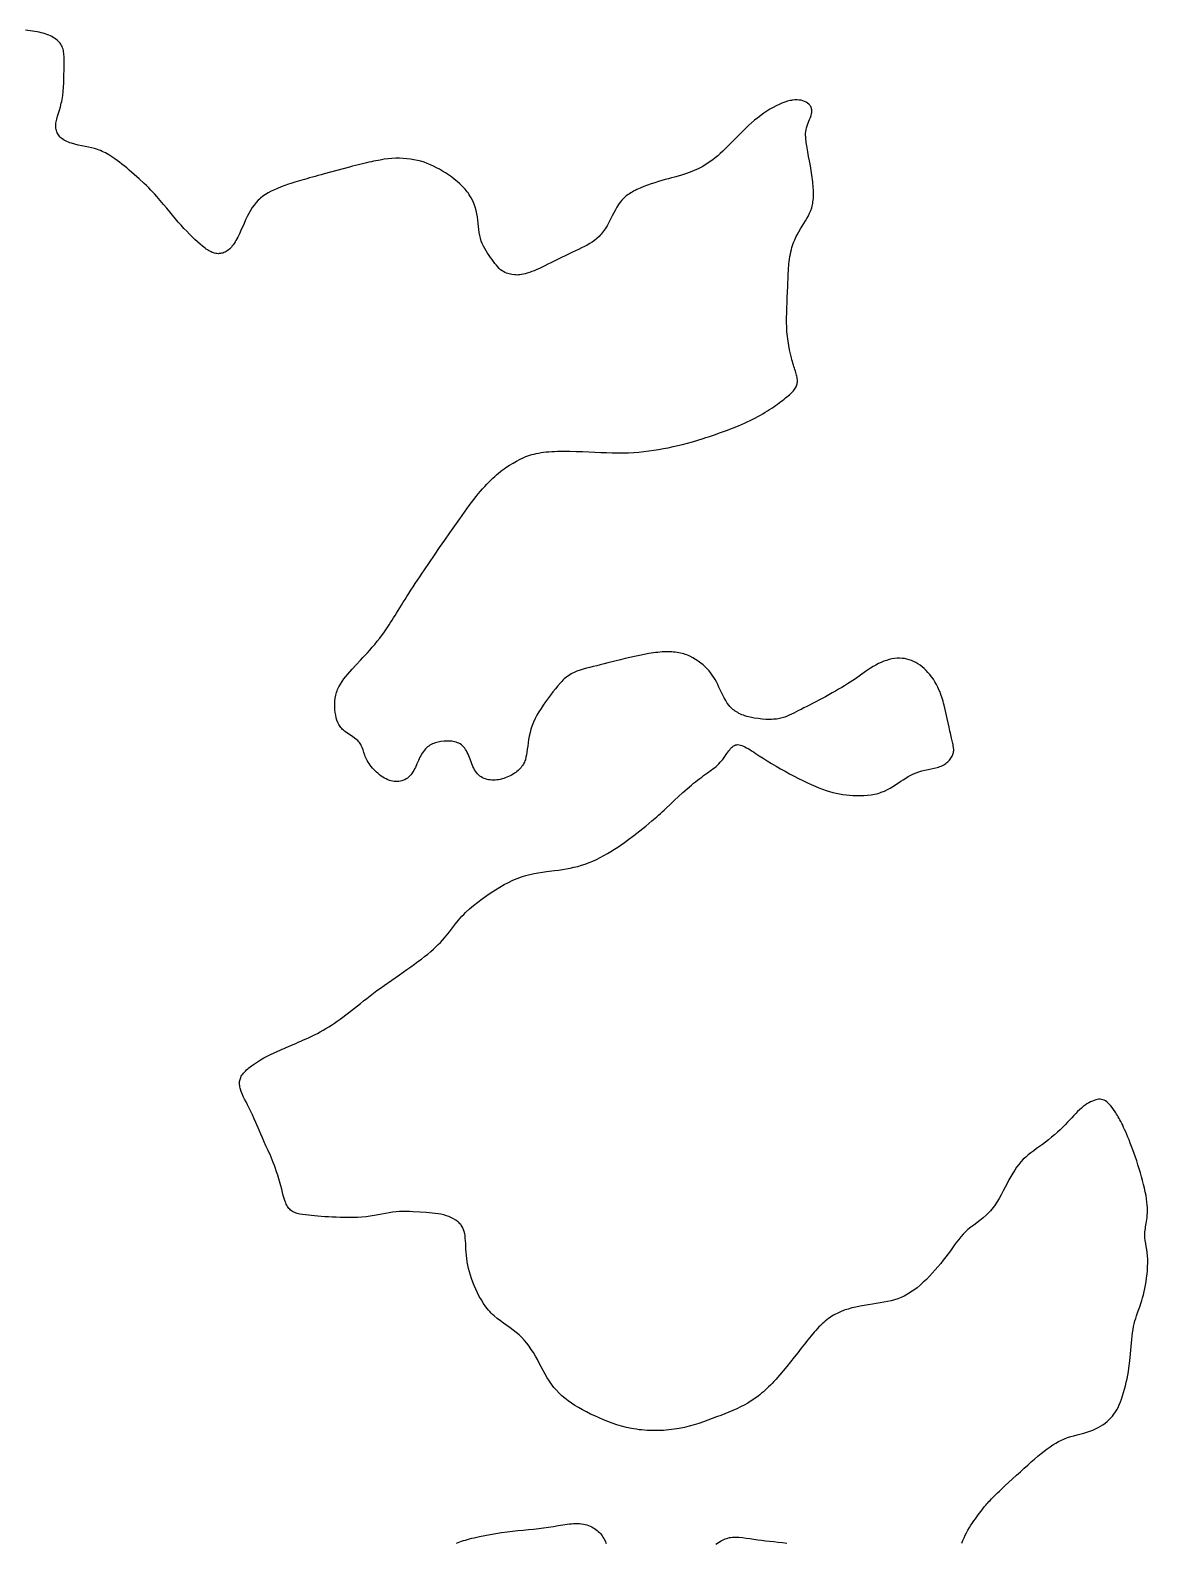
# Model space of a CAD drawing. Header units: millimetres. Extents: x -4884 to 7862, y -955 to 9716.
# Drawn here: x 1489 to 5158, y 4260 to 9224 of the extents above; entities that cross this region are included whole.
import ezdxf

# ---------------------------------------------------------------- set-up
doc = ezdxf.new("R2010")
doc.units = ezdxf.units.MM
doc.layers.add('164', color=7, linetype='Continuous')

msp = doc.modelspace()

# ---------------------------------------------------------------- linework, layer by layer
at = {"layer": '164', "elevation": 164}
for points in [[(4547.7, 4258), (4551.1, 4266.7), (4554.8, 4275.5), (4558.7, 4284.3), (4562.8, 4292.9), (4567.4, 4301.3), (4572.2, 4309.4), (4577.2, 4317.2), (4582.3, 4324.7), (4587.3, 4331.9), (4592.3, 4338.8), (4597, 4345.3), (4601.5, 4351.4), (4605.6, 4357.2), (4609.6, 4362.7), (4613.7, 4368.3), (4618.1, 4374.1), (4620.6, 4377.2), (4623.2, 4380.4), (4626, 4383.7), (4629.1, 4387.2), (4632.4, 4390.9), (4636.1, 4394.8), (4640, 4399), (4644.4, 4403.5), (4649, 4408.2), (4654, 4413.1), (4659.3, 4418.3), (4664.8, 4423.6), (4670.5, 4429.1), (4676.4, 4434.7), (4688.7, 4446.2), (4714.2, 4469.9), (4727, 4481.6), (4739.5, 4493), (4751.7, 4504.1), (4763.5, 4514.8), (4775, 4525), (4786.2, 4534.7), (4797, 4543.9), (4807.4, 4552.6), (4817.5, 4560.6), (4827.3, 4568.1), (4836.8, 4575), (4846.1, 4581.3), (4855.5, 4587), (4864.9, 4592.2), (4874.4, 4596.9), (4884.2, 4601.1), (4894.4, 4604.8), (4904.8, 4608.1), (4915.5, 4611.1), (4926.3, 4613.9), (4947.7, 4619.5), (4958, 4622.5), (4968, 4625.8), (4977.5, 4629.4), (4986.5, 4633.4), (4995, 4637.8), (5003, 4642.5), (5010.5, 4647.4), (5017.6, 4652.6), (5024.2, 4658.1), (5030.4, 4663.7), (5036.2, 4669.6), (5041.6, 4675.7), (5046.6, 4682.2), (5051.3, 4689), (5055.7, 4696.3), (5060, 4704.2), (5064, 4712.7), (5067.8, 4721.8), (5071.5, 4731.6), (5075.1, 4741.8), (5078.4, 4752.6), (5081.6, 4763.7), (5084.5, 4775), (5087.2, 4786.6), (5089.7, 4798.2), (5091.9, 4809.9), (5093.9, 4821.5), (5095.7, 4833.2), (5098.8, 4856.5), (5101.3, 4880), (5103.5, 4903.5), (5105.6, 4926.7), (5106.8, 4938), (5108.1, 4948.9), (5109.6, 4959.4), (5111.4, 4969.4), (5113.4, 4978.8), (5115.7, 4987.7), (5118.2, 4996.2), (5120.8, 5004.4), (5126.5, 5020.5), (5129.4, 5028.6), (5132.3, 5037), (5135.2, 5045.6), (5138, 5054.7), (5140.8, 5064), (5143.4, 5073.8), (5145.9, 5084), (5148.2, 5094.7), (5150.4, 5105.7), (5152.3, 5117.3), (5154, 5129.3), (5155.5, 5141.5), (5156.6, 5153.8), (5157.3, 5166.2), (5157.6, 5178.3), (5157.5, 5190.1), (5156.9, 5201.5), (5155.7, 5212.3), (5154.2, 5222.6), (5152.5, 5232.4), (5150.9, 5242.1), (5149.4, 5251.6), (5148.4, 5261.1), (5148.1, 5270.7), (5148.2, 5275.6), (5148.5, 5280.6), (5149.1, 5285.7), (5149.8, 5290.9), (5150.7, 5296.3), (5151.6, 5302), (5152.6, 5307.9), (5153.5, 5314), (5154.4, 5320.5), (5155.2, 5327.4), (5155.9, 5334.7), (5156.3, 5342.4), (5156.5, 5350.5), (5156.3, 5359.2), (5155.9, 5368.4), (5155, 5378.2), (5153.7, 5388.6), (5151.9, 5399.7), (5149.7, 5411.2), (5147.1, 5423.2), (5144.1, 5435.6), (5140.9, 5448.3), (5137.3, 5461.2), (5133.6, 5474.2), (5125.5, 5500.1), (5121.3, 5512.9), (5117.1, 5525.5), (5112.8, 5537.7), (5108.5, 5549.5), (5104.3, 5560.9), (5100.3, 5571.6), (5096.3, 5581.8), (5092.5, 5591.2), (5088.8, 5600.1), (5085.2, 5608.4), (5081.8, 5616.1), (5078.5, 5623.3), (5075.3, 5630.1), (5072.1, 5636.3), (5069.1, 5642.2), (5066.2, 5647.7), (5063.4, 5652.8), (5060.6, 5657.7), (5058, 5662.2), (5055.4, 5666.5), (5052.8, 5670.5), (5050.3, 5674.4), (5045.5, 5681.5), (5040.9, 5688), (5036.3, 5693.7), (5031.9, 5698.8), (5027.6, 5703.1), (5023.3, 5706.8), (5019, 5709.8), (5014.7, 5712.2), (5010.4, 5713.9), (5005.9, 5715), (5001.4, 5715.6), (4996.7, 5715.5), (4991.8, 5714.8), (4986.7, 5713.6), (4981.4, 5711.9), (4975.9, 5709.7), (4970.1, 5707), (4964.2, 5703.8), (4958.2, 5700.1), (4952, 5695.9), (4945.9, 5691.3), (4939.7, 5686.2), (4933.6, 5680.7), (4927.5, 5674.8), (4921.4, 5668.5), (4915.2, 5661.8), (4908.7, 5654.7), (4901.9, 5647.4), (4894.7, 5639.8), (4887, 5631.9), (4878.8, 5623.8), (4870.1, 5615.6), (4861, 5607.2), (4851.5, 5598.9), (4841.8, 5590.7), (4832, 5582.6), (4822.1, 5574.8), (4812.2, 5567.4), (4802.4, 5560.2), (4792.8, 5553.4), (4783.4, 5546.6), (4774.3, 5539.9), (4765.5, 5533), (4757, 5525.9), (4749, 5518.3), (4741.4, 5510.3), (4734.2, 5501.6), (4727.3, 5492.5), (4720.8, 5482.8), (4714.4, 5472.5), (4708.2, 5461.8), (4702, 5450.6), (4695.9, 5439), (4689.6, 5426.9), (4683.1, 5414.6), (4676.4, 5402.1), (4669.4, 5389.7), (4662, 5377.6), (4654.1, 5365.9), (4650, 5360.3), (4645.7, 5354.8), (4641.3, 5349.5), (4636.7, 5344.5), (4632, 5339.6), (4627.1, 5335), (4617.1, 5326.2), (4606.9, 5318), (4596.6, 5310.2), (4586.5, 5302.7), (4576.8, 5295.3), (4567.6, 5287.8), (4563.2, 5284), (4559, 5280.2), (4551.2, 5272.3), (4544, 5264.1), (4537.1, 5255.6), (4530.4, 5246.8), (4523.7, 5237.7), (4517, 5228.2), (4510, 5218.4), (4502.6, 5208.3), (4494.7, 5197.9), (4486.5, 5187.3), (4478, 5176.5), (4469.1, 5165.8), (4459.9, 5155.1), (4450.5, 5144.6), (4440.8, 5134.3), (4430.9, 5124.3), (4420.9, 5114.7), (4410.7, 5105.6), (4400.3, 5097), (4389.9, 5089.1), (4379.4, 5081.8), (4374.2, 5078.5), (4368.9, 5075.4), (4363.6, 5072.4), (4358.3, 5069.7), (4347.7, 5064.9), (4337, 5060.7), (4326.2, 5057.2), (4315, 5054.2), (4303.6, 5051.5), (4291.7, 5049.2), (4279.5, 5047.1), (4266.7, 5045), (4253.6, 5043), (4240.2, 5040.9), (4226.7, 5038.7), (4213.2, 5036.3), (4199.8, 5033.6), (4186.7, 5030.4), (4173.9, 5026.9), (4161.5, 5022.8), (4149.5, 5018), (4137.9, 5012.6), (4132.2, 5009.7), (4126.6, 5006.5), (4121, 5003.2), (4115.5, 4999.6), (4110, 4995.8), (4104.7, 4991.8), (4099.3, 4987.5), (4094, 4983), (4088.7, 4978.3), (4083.5, 4973.3), (4078.3, 4968.1), (4073.1, 4962.6), (4067.9, 4957), (4062.7, 4951.1), (4052.3, 4938.8), (4041.7, 4925.8), (4031, 4912.1), (4020.1, 4898), (4008.8, 4883.5), (3997.2, 4868.6), (3985.4, 4853.5), (3973.3, 4838.6), (3961.2, 4823.8), (3949, 4809.5), (3936.8, 4795.9), (3930.8, 4789.3), (3924.9, 4783), (3918.9, 4776.9), (3913.1, 4771.1), (3907.3, 4765.6), (3901.5, 4760.3), (3895.8, 4755.2), (3890.1, 4750.4), (3884.4, 4745.8), (3878.7, 4741.3), (3867.4, 4733), (3856, 4725.4), (3844.4, 4718.3), (3832.7, 4711.7), (3820.6, 4705.5), (3808.3, 4699.5), (3795.6, 4693.9), (3782.7, 4688.4), (3769.5, 4683.1), (3756, 4677.8), (3742.2, 4672.6), (3728.2, 4667.3), (3713.8, 4662.1), (3699.1, 4656.8), (3684, 4651.7), (3668.6, 4646.9), (3652.8, 4642.4), (3636.6, 4638.4), (3619.9, 4635), (3611.4, 4633.5), (3602.8, 4632.1), (3585.3, 4630), (3567.6, 4628.6), (3549.6, 4627.9), (3531.7, 4627.9), (3514, 4628.6), (3496.4, 4630), (3487.8, 4630.9), (3479.3, 4632.1), (3470.9, 4633.4), (3462.6, 4634.9), (3446.4, 4638.5), (3430.6, 4642.6), (3415.2, 4647.2), (3400.1, 4652.3), (3385.4, 4657.7), (3370.9, 4663.5), (3356.5, 4669.6), (3342.4, 4675.9), (3328.6, 4682.4), (3315.1, 4689.1), (3302, 4696.1), (3289.3, 4703.2), (3277.2, 4710.6), (3265.6, 4718.2), (3254.7, 4726), (3244.3, 4734.1), (3234.6, 4742.4), (3225.4, 4751.2), (3216.8, 4760.3), (3208.6, 4769.8), (3200.8, 4779.9), (3193.4, 4790.5), (3186.4, 4801.6), (3179.7, 4813.1), (3173.2, 4825), (3160.4, 4849), (3154, 4860.9), (3147.6, 4872.5), (3140.9, 4883.8), (3134, 4894.6), (3126.8, 4904.9), (3119.3, 4914.7), (3111.4, 4924.2), (3103.1, 4933.2), (3094.3, 4941.8), (3085, 4949.9), (3075.1, 4957.7), (3064.8, 4965.2), (3043.4, 4980.1), (3032.7, 4987.7), (3022.2, 4995.7), (3012.1, 5004.2), (3007.2, 5008.7), (3002.4, 5013.4), (2997.9, 5018.3), (2993.5, 5023.4), (2989.2, 5028.6), (2985.1, 5034), (2977.4, 5045.1), (2970.2, 5056.6), (2963.5, 5068.3), (2957.5, 5080.2), (2951.9, 5092.1), (2946.8, 5103.9), (2942.1, 5115.5), (2938, 5126.9), (2934.3, 5138.1), (2931, 5149.3), (2928.2, 5160.3), (2925.8, 5171.1), (2923.9, 5181.8), (2922.4, 5192.5), (2921.3, 5202.9), (2920.5, 5213.2), (2919.8, 5223.1), (2919.3, 5232.7), (2918.8, 5242), (2918.2, 5250.8), (2917.6, 5259.1), (2916.7, 5266.8), (2915.6, 5274.1), (2914, 5280.9), (2912, 5287.3), (2909.5, 5293.3), (2906.3, 5299), (2904.4, 5301.7), (2902.4, 5304.3), (2900.1, 5306.9), (2897.7, 5309.4), (2895, 5311.8), (2892.2, 5314.2), (2886, 5318.7), (2879.1, 5322.9), (2871.7, 5326.7), (2863.8, 5330.2), (2855.4, 5333.2), (2846.7, 5335.8), (2837.7, 5337.9), (2828.4, 5339.6), (2818.8, 5341), (2809, 5342.1), (2799, 5343), (2788.8, 5343.8), (2768, 5345.2), (2746.5, 5346.5), (2735.5, 5347), (2724.5, 5347.2), (2713.3, 5347.2), (2702, 5346.8), (2690.5, 5345.9), (2679, 5344.5), (2667.3, 5342.7), (2655.5, 5340.6), (2643.4, 5338.3), (2631, 5335.9), (2618.3, 5333.6), (2605.3, 5331.6), (2591.9, 5329.9), (2578, 5328.7), (2563.9, 5327.8), (2549.7, 5327.4), (2535.4, 5327.2), (2521.2, 5327.3), (2507.3, 5327.6), (2493.7, 5328), (2480.7, 5328.6), (2468.2, 5329.2), (2456.2, 5329.9), (2444.7, 5330.7), (2433.6, 5331.5), (2423, 5332.4), (2412.6, 5333.4), (2402.6, 5334.5), (2392.9, 5335.6), (2383.4, 5337), (2374.4, 5338.7), (2365.9, 5340.8), (2361.9, 5342.1), (2358, 5343.6), (2354.3, 5345.3), (2350.7, 5347.1), (2347.4, 5349.2), (2344.2, 5351.6), (2341.3, 5354.2), (2338.6, 5357.1), (2336.1, 5360.3), (2333.8, 5363.7), (2331.6, 5367.4), (2329.7, 5371.3), (2327.9, 5375.5), (2326.2, 5379.9), (2323.1, 5389.2), (2320.2, 5399.1), (2317.5, 5409.7), (2314.8, 5420.6), (2311.9, 5431.8), (2305.3, 5454.7), (2301.9, 5466.1), (2298.3, 5477.2), (2294.6, 5488), (2291, 5498.3), (2287.3, 5508), (2283.7, 5517), (2280.2, 5525.4), (2276.6, 5533.6), (2272.9, 5541.7), (2269.1, 5549.9), (2265.1, 5558.6), (2263.1, 5563.1), (2260.9, 5567.9), (2258.7, 5572.9), (2256.4, 5578.1), (2254, 5583.6), (2251.6, 5589.3), (2246.5, 5601.2), (2241.2, 5613.6), (2230.2, 5639.1), (2224.6, 5651.7), (2219, 5663.9), (2213.5, 5675.5), (2208, 5686.4), (2202.8, 5696.7), (2197.8, 5706.5), (2193.2, 5715.7), (2188.9, 5724.4), (2185.2, 5732.8), (2181.9, 5740.7), (2179.4, 5748.4), (2178.3, 5752.1), (2177.5, 5755.8), (2176.9, 5759.4), (2176.5, 5763), (2176.3, 5766.6), (2176.3, 5770.1), (2176.6, 5773.6), (2177.2, 5777), (2178.1, 5780.5), (2179.2, 5783.9), (2180.6, 5787.4), (2182.3, 5790.8), (2184.4, 5794.3), (2186.8, 5797.7), (2189.5, 5801.2), (2192.5, 5804.7), (2195.8, 5808.2), (2199.4, 5811.7), (2203.2, 5815.2), (2207.2, 5818.6), (2215.9, 5825.5), (2225.3, 5832.2), (2235.3, 5838.7), (2245.6, 5845), (2256.2, 5851), (2267.1, 5856.8), (2278.4, 5862.5), (2290.3, 5868.1), (2302.7, 5873.8), (2309.3, 5876.7), (2316, 5879.7), (2322.9, 5882.6), (2330, 5885.7), (2337.4, 5888.9), (2345, 5892.1), (2352.9, 5895.4), (2361.1, 5898.9), (2369.4, 5902.4), (2378, 5906.2), (2386.7, 5910), (2395.5, 5914), (2404.5, 5918.2), (2413.7, 5922.6), (2422.9, 5927.1), (2432.1, 5931.8), (2441.5, 5936.8), (2450.8, 5942), (2460.2, 5947.4), (2469.5, 5953), (2478.8, 5958.9), (2488.1, 5965.1), (2497.4, 5971.5), (2506.6, 5978.1), (2515.9, 5985), (2525.2, 5992.1), (2534.6, 5999.4), (2544.1, 6006.9), (2553.8, 6014.5), (2563.6, 6022.3), (2573.6, 6030.3), (2583.8, 6038.4), (2594.3, 6046.6), (2605, 6055), (2616.1, 6063.4), (2627.5, 6071.9), (2639.2, 6080.6), (2651.2, 6089.2), (2676, 6106.7), (2701.1, 6124.2), (2726.1, 6141.6), (2738.3, 6150.3), (2750.3, 6158.8), (2761.9, 6167.3), (2773.2, 6175.7), (2784, 6184), (2794.3, 6192.2), (2803.9, 6200.2), (2812.9, 6208), (2821.2, 6215.7), (2828.8, 6223.2), (2835.9, 6230.5), (2842.5, 6237.7), (2848.7, 6244.8), (2854.5, 6251.8), (2860, 6258.6), (2865.3, 6265.3), (2875.4, 6278.5), (2885.3, 6291.3), (2895.5, 6303.8), (2900.9, 6310), (2906.6, 6316.1), (2912.5, 6322.2), (2918.6, 6328.2), (2931.4, 6340.1), (2944.9, 6351.6), (2958.9, 6362.8), (2973.2, 6373.6), (2987.8, 6383.9), (3002.4, 6393.8), (3016.9, 6403.1), (3031.3, 6411.8), (3045.6, 6419.9), (3059.8, 6427.4), (3073.9, 6434.1), (3088, 6440.1), (3101.9, 6445.4), (3108.9, 6447.7), (3115.8, 6449.8), (3129.6, 6453.5), (3143.3, 6456.5), (3157, 6458.9), (3170.5, 6461), (3183.9, 6462.7), (3210.3, 6465.9), (3223.3, 6467.6), (3236.2, 6469.5), (3249, 6471.6), (3261.6, 6474), (3274.2, 6476.8), (3286.6, 6479.9), (3299, 6483.4), (3311.4, 6487.5), (3323.7, 6492.1), (3336, 6497.2), (3348.1, 6502.7), (3360.2, 6508.7), (3372.1, 6515), (3383.9, 6521.7), (3395.5, 6528.6), (3406.9, 6535.8), (3418.1, 6543.2), (3429, 6550.8), (3439.8, 6558.4), (3450.3, 6566.1), (3470.9, 6581.6), (3490.6, 6596.9), (3510.1, 6612.3), (3520, 6620.4), (3530.3, 6628.9), (3535.5, 6633.4), (3540.9, 6638.1), (3546.4, 6642.9), (3552, 6648), (3557.9, 6653.3), (3563.9, 6658.8), (3570.1, 6664.6), (3576.4, 6670.5), (3589.5, 6683), (3603.2, 6695.9), (3617.1, 6709), (3631.2, 6722), (3645.4, 6734.7), (3659.5, 6746.7), (3666.5, 6752.4), (3673.4, 6757.8), (3680.2, 6763.1), (3686.9, 6768.1), (3693.5, 6772.9), (3699.9, 6777.6), (3712.4, 6786.5), (3724.3, 6795.2), (3729.9, 6799.5), (3735.3, 6803.8), (3740.5, 6808.1), (3745.4, 6812.5), (3750.1, 6816.9), (3754.5, 6821.5), (3758.7, 6826.1), (3762.6, 6830.9), (3769.8, 6840.5), (3776.3, 6849.9), (3779.4, 6854.4), (3782.4, 6858.7), (3785.5, 6862.7), (3788.5, 6866.4), (3791.6, 6869.8), (3794.7, 6872.7), (3797.9, 6875.2), (3801.3, 6877.1), (3804.9, 6878.5), (3808.6, 6879.3), (3812.6, 6879.4), (3816.7, 6879), (3821.1, 6878), (3825.7, 6876.5), (3830.5, 6874.6), (3835.5, 6872.2), (3840.6, 6869.4), (3846, 6866.4), (3851.5, 6863), (3857.2, 6859.4), (3863.1, 6855.5), (3869.2, 6851.5), (3881.8, 6843.1), (3895, 6834.5), (3908.8, 6825.9), (3923, 6817.3), (3937.6, 6808.7), (3952.3, 6800.2), (3967.2, 6792), (3982, 6783.9), (3996.6, 6776.1), (4011.1, 6768.7), (4025.2, 6761.6), (4039.1, 6754.9), (4052.5, 6748.6), (4065.6, 6742.9), (4078.3, 6737.6), (4090.5, 6732.9), (4102.2, 6728.8), (4113.5, 6725.3), (4124.4, 6722.3), (4135.1, 6719.8), (4145.7, 6717.8), (4156.4, 6716.1), (4167.2, 6714.8), (4178.2, 6713.8), (4189.7, 6713), (4201.5, 6712.5), (4213.5, 6712.4), (4225.6, 6712.6), (4237.7, 6713.4), (4249.6, 6714.7), (4261.2, 6716.7), (4266.8, 6718), (4272.3, 6719.4), (4277.7, 6721.1), (4283, 6722.9), (4293.2, 6727.1), (4302.9, 6731.8), (4312.2, 6736.9), (4321.2, 6742.3), (4330, 6747.8), (4346.8, 6759), (4355, 6764.4), (4363.2, 6769.6), (4371.5, 6774.4), (4379.9, 6779), (4388.5, 6783.2), (4397.3, 6786.9), (4406.6, 6790.2), (4416.3, 6793), (4426.3, 6795.3), (4436.5, 6797.5), (4446.7, 6799.5), (4456.7, 6801.7), (4466.4, 6804.3), (4471, 6805.7), (4475.5, 6807.2), (4479.8, 6809), (4484, 6810.9), (4487.9, 6813), (4491.6, 6815.3), (4495.1, 6817.7), (4498.3, 6820.3), (4501.4, 6823), (4504.2, 6825.8), (4506.9, 6828.8), (4509.3, 6831.8), (4511.4, 6834.9), (4513.4, 6838), (4515.1, 6841.1), (4516.6, 6844.3), (4517.8, 6847.5), (4518.9, 6850.7), (4519.7, 6853.8), (4520.2, 6856.9), (4520.6, 6860), (4520.7, 6863.1), (4520.4, 6869.4), (4519.4, 6876.1), (4518.7, 6879.7), (4517.9, 6883.5), (4517, 6887.4), (4515.9, 6891.7), (4514.8, 6896.1), (4513.6, 6900.9), (4512.3, 6906), (4511.1, 6911.4), (4509.7, 6917.2), (4508.4, 6923.3), (4507, 6929.8), (4505.6, 6936.5), (4502.6, 6950.5), (4499.6, 6965.1), (4493, 6994.7), (4489.5, 7009), (4487.7, 7015.9), (4485.8, 7022.5), (4483.9, 7028.9), (4481.9, 7035.1), (4479.9, 7041), (4477.8, 7046.7), (4475.7, 7052.2), (4473.5, 7057.5), (4469, 7067.6), (4464.2, 7076.9), (4459.2, 7085.7), (4453.9, 7094), (4448.3, 7101.9), (4442.4, 7109.3), (4436.3, 7116.3), (4430, 7122.9), (4423.5, 7129), (4416.8, 7134.7), (4410.1, 7139.9), (4403.2, 7144.5), (4396.2, 7148.7), (4389.1, 7152.4), (4381.9, 7155.5), (4374.6, 7158.1), (4367.1, 7160.2), (4359.4, 7161.7), (4351.5, 7162.6), (4343.3, 7162.9), (4335, 7162.7), (4326.4, 7161.9), (4317.7, 7160.6), (4308.9, 7158.6), (4300, 7156.1), (4291.1, 7153.1), (4282.3, 7149.5), (4273.6, 7145.4), (4265, 7140.7), (4256.5, 7135.7), (4248, 7130.3), (4231.3, 7119), (4197.9, 7095.8), (4180.7, 7084.4), (4171.7, 7078.6), (4162.5, 7072.8), (4153, 7067), (4143, 7061), (4132.6, 7055), (4122, 7048.9), (4100.2, 7036.8), (4078.5, 7025.1), (4067.9, 7019.6), (4057.6, 7014.3), (4047.7, 7009.2), (4038.1, 7004.3), (4028.8, 6999.7), (4019.9, 6995.2), (4011.4, 6991), (4003.2, 6986.9), (3995.5, 6983), (3988.1, 6979.2), (3980.8, 6975.7), (3973.5, 6972.4), (3965.9, 6969.5), (3957.8, 6967), (3953.6, 6965.9), (3949.1, 6964.9), (3944.4, 6964.1), (3939.4, 6963.4), (3934.2, 6962.9), (3928.7, 6962.5), (3922.9, 6962.2), (3916.9, 6962.1), (3910.7, 6962.2), (3904.4, 6962.4), (3891.5, 6963.3), (3878.4, 6964.7), (3865.4, 6966.6), (3852.9, 6969.1), (3846.9, 6970.6), (3841.1, 6972.2), (3835.6, 6973.9), (3830.3, 6975.7), (3825.3, 6977.7), (3820.5, 6979.8), (3815.9, 6982), (3811.6, 6984.4), (3807.4, 6986.9), (3803.5, 6989.5), (3799.7, 6992.3), (3796.1, 6995.2), (3792.7, 6998.3), (3789.4, 7001.5), (3786.2, 7004.9), (3783.2, 7008.4), (3777.6, 7015.9), (3772.4, 7024), (3767.5, 7032.5), (3762.9, 7041.3), (3758.5, 7050.2), (3750.2, 7068.1), (3746, 7076.7), (3741.9, 7085), (3737.6, 7092.8), (3733.1, 7100.3), (3728.3, 7107.5), (3723.2, 7114.5), (3717.8, 7121.3), (3711.8, 7127.9), (3705.3, 7134.4), (3698.2, 7140.9), (3690.5, 7147.3), (3682.3, 7153.4), (3673.5, 7159.2), (3664.3, 7164.5), (3654.7, 7169.4), (3644.7, 7173.7), (3639.6, 7175.5), (3634.3, 7177.2), (3629, 7178.7), (3623.6, 7180), (3618.1, 7181.1), (3612.5, 7182.1), (3606.8, 7182.9), (3601, 7183.4), (3595, 7183.9), (3589, 7184.1), (3582.7, 7184.2), (3576.4, 7184.2), (3569.9, 7183.9), (3563.2, 7183.6), (3556.4, 7183), (3549.5, 7182.3), (3542.3, 7181.5), (3535, 7180.5), (3520, 7178.2), (3504.6, 7175.5), (3489, 7172.4), (3473.2, 7169), (3457.6, 7165.5), (3442.3, 7161.9), (3427.4, 7158.2), (3413, 7154.7), (3399.2, 7151.2), (3385.9, 7147.8), (3373.1, 7144.6), (3360.7, 7141.4), (3348.8, 7138.3), (3337.2, 7135.4), (3326, 7132.7), (3315, 7129.9), (3304.4, 7127.1), (3294.1, 7124), (3284.1, 7120.5), (3274.4, 7116.4), (3269.6, 7114.1), (3265, 7111.5), (3260.3, 7108.7), (3255.8, 7105.7), (3251.3, 7102.4), (3246.8, 7098.8), (3242.5, 7095), (3238.1, 7090.9), (3233.9, 7086.6), (3229.6, 7082.2), (3221.3, 7072.7), (3213.1, 7062.7), (3205.1, 7052.3), (3197.1, 7041.6), (3181.3, 7020), (3173.6, 7009.2), (3166.2, 6998.3), (3159.2, 6987.3), (3152.6, 6976.2), (3146.6, 6965), (3141.3, 6953.7), (3139, 6947.9), (3136.8, 6942.2), (3133.1, 6930.5), (3130, 6918.9), (3127.5, 6907.3), (3125.4, 6896), (3123.8, 6885), (3122.3, 6874.4), (3121, 6864.4), (3119.8, 6855), (3118.4, 6846.1), (3116.7, 6837.8), (3114.6, 6829.9), (3113.3, 6826.1), (3111.8, 6822.4), (3110.1, 6818.8), (3108.2, 6815.2), (3106, 6811.7), (3103.6, 6808.2), (3100.9, 6804.8), (3097.9, 6801.4), (3094.6, 6798.1), (3091, 6794.8), (3087.1, 6791.5), (3083, 6788.4), (3078.6, 6785.4), (3074.1, 6782.4), (3069.3, 6779.7), (3064.4, 6777), (3059.3, 6774.6), (3054.2, 6772.3), (3048.9, 6770.2), (3043.5, 6768.4), (3038, 6766.8), (3032.5, 6765.4), (3026.9, 6764.4), (3021.4, 6763.6), (3015.8, 6763.1), (3010.3, 6762.8), (3004.9, 6763), (2999.5, 6763.4), (2994.2, 6764.2), (2989, 6765.3), (2983.9, 6766.7), (2979.1, 6768.6), (2974.3, 6770.7), (2969.8, 6773.3), (2965.5, 6776.3), (2961.5, 6779.6), (2957.6, 6783.4), (2954.1, 6787.6), (2950.9, 6792.2), (2947.9, 6797.1), (2945.2, 6802.4), (2942.6, 6807.9), (2937.8, 6819.5), (2933.4, 6831.3), (2928.9, 6843), (2926.5, 6848.6), (2924, 6854), (2921.4, 6859.1), (2918.6, 6863.9), (2915.5, 6868.3), (2912.1, 6872.2), (2908.5, 6875.7), (2904.7, 6878.8), (2900.6, 6881.5), (2896.3, 6883.8), (2891.9, 6885.7), (2887.3, 6887.3), (2882.6, 6888.6), (2877.7, 6889.6), (2872.8, 6890.3), (2867.8, 6890.7), (2862.8, 6891), (2857.7, 6891), (2847.6, 6890.5), (2837.7, 6889.3), (2828.1, 6887.6), (2823.4, 6886.4), (2818.8, 6885.1), (2814.3, 6883.5), (2809.9, 6881.7), (2805.6, 6879.7), (2801.5, 6877.4), (2797.5, 6874.8), (2793.6, 6872), (2789.9, 6868.8), (2786.4, 6865.3), (2783.1, 6861.5), (2779.9, 6857.4), (2776.9, 6852.9), (2774.1, 6848.1), (2771.4, 6843.1), (2768.8, 6837.9), (2763.8, 6827), (2758.8, 6815.9), (2753.7, 6804.9), (2751, 6799.6), (2748.2, 6794.5), (2745.2, 6789.6), (2742.1, 6784.9), (2738.7, 6780.6), (2735.2, 6776.6), (2731.4, 6773), (2727.4, 6769.8), (2723.1, 6766.9), (2718.8, 6764.4), (2714.2, 6762.4), (2709.5, 6760.7), (2704.7, 6759.4), (2699.7, 6758.5), (2694.7, 6758), (2689.5, 6758), (2684.3, 6758.3), (2679, 6759.1), (2673.6, 6760.4), (2668.2, 6762), (2662.8, 6764.2), (2657.4, 6766.7), (2652, 6769.6), (2646.7, 6772.9), (2641.4, 6776.4), (2636.2, 6780.3), (2631.2, 6784.4), (2626.3, 6788.7), (2621.6, 6793.2), (2617.1, 6797.9), (2612.8, 6802.6), (2608.8, 6807.5), (2605, 6812.3), (2601.6, 6817.2), (2598.4, 6822), (2595.6, 6826.8), (2593.2, 6831.5), (2591, 6836.1), (2589.1, 6840.7), (2587.4, 6845.1), (2584.5, 6853.7), (2581.9, 6861.8), (2579.2, 6869.5), (2576.1, 6876.7), (2574.3, 6880.1), (2572.3, 6883.4), (2569.9, 6886.6), (2567.3, 6889.6), (2564.4, 6892.5), (2561.2, 6895.4), (2554.3, 6900.7), (2546.9, 6905.9), (2531.7, 6916), (2524.4, 6921.2), (2520.9, 6923.9), (2517.7, 6926.7), (2514.7, 6929.6), (2511.9, 6932.6), (2509.3, 6935.6), (2506.9, 6938.8), (2504.7, 6942.1), (2502.6, 6945.5), (2499.1, 6952.6), (2496.2, 6960), (2493.9, 6967.9), (2492, 6976.1), (2490.5, 6984.8), (2489.5, 6993.8), (2488.9, 7003.1), (2488.8, 7012.7), (2489.3, 7022.3), (2490.4, 7031.9), (2492.3, 7041.6), (2493.5, 7046.3), (2494.9, 7051), (2496.6, 7055.7), (2498.4, 7060.2), (2502.7, 7069.2), (2507.7, 7078), (2513.2, 7086.6), (2519.2, 7094.9), (2525.6, 7103.1), (2532.2, 7111), (2545.8, 7126.6), (2559.6, 7141.7), (2573.8, 7157.1), (2581.1, 7164.9), (2588.6, 7172.9), (2596.2, 7181.2), (2604, 7189.8), (2612, 7198.9), (2620.1, 7208.4), (2628.4, 7218.5), (2636.9, 7229.2), (2645.5, 7240.6), (2649.8, 7246.7), (2654.2, 7252.9), (2658.7, 7259.4), (2663.2, 7266.1), (2667.7, 7273), (2672.3, 7280.1), (2677, 7287.5), (2681.9, 7295.2), (2686.8, 7303.1), (2691.9, 7311.3), (2697.1, 7319.7), (2702.5, 7328.4), (2708, 7337.3), (2713.8, 7346.5), (2719.7, 7356.1), (2725.9, 7365.8), (2732.3, 7375.9), (2739, 7386.3), (2745.9, 7396.9), (2753.1, 7407.9), (2760.5, 7419), (2768.1, 7430.4), (2775.8, 7441.9), (2783.7, 7453.6), (2799.9, 7477.4), (2816.4, 7501.6), (2833.2, 7525.9), (2849.9, 7550.2), (2866.6, 7574.2), (2883, 7597.8), (2899.1, 7620.7), (2907, 7631.9), (2914.9, 7642.9), (2922.7, 7653.6), (2930.4, 7664), (2937.9, 7674.1), (2945.4, 7683.8), (2952.8, 7693.3), (2960.1, 7702.3), (2967.2, 7711), (2974.2, 7719.2), (2981.1, 7727), (2987.9, 7734.3), (2994.6, 7741.3), (3001.1, 7747.8), (3007.6, 7754), (3014, 7759.8), (3020.2, 7765.3), (3026.4, 7770.4), (3032.6, 7775.4), (3038.6, 7780), (3044.6, 7784.4), (3050.6, 7788.6), (3062.4, 7796.4), (3074.1, 7803.6), (3085.7, 7810.3), (3097.5, 7816.5), (3109.7, 7822.1), (3116, 7824.6), (3122.5, 7827.1), (3129.1, 7829.3), (3136, 7831.4), (3143.1, 7833.3), (3150.5, 7835.1), (3158.1, 7836.6), (3166.1, 7838), (3174.4, 7839.1), (3183, 7840.1), (3192, 7840.9), (3201.2, 7841.5), (3210.7, 7841.9), (3220.4, 7842.3), (3240.4, 7842.5), (3260.8, 7842.3), (3281.5, 7841.8), (3302.3, 7841.1), (3322.7, 7840.3), (3342.7, 7839.5), (3362.3, 7838.7), (3381.3, 7838.1), (3399.9, 7837.6), (3418.1, 7837.3), (3436, 7837.4), (3453.4, 7837.7), (3470.5, 7838.5), (3487.3, 7839.7), (3503.8, 7841.3), (3520.1, 7843.2), (3536.2, 7845.5), (3552.1, 7848.1), (3567.9, 7851), (3583.7, 7854.1), (3599.3, 7857.5), (3615, 7861.1), (3630.9, 7865), (3647, 7869.3), (3663.5, 7873.8), (3680.5, 7878.8), (3698, 7884.2), (3707.1, 7887.1), (3716.3, 7890.1), (3725.7, 7893.3), (3735.3, 7896.5), (3754.8, 7903.4), (3774.6, 7910.6), (3794.5, 7918.3), (3814.2, 7926.3), (3833.5, 7934.7), (3842.9, 7938.9), (3852.1, 7943.3), (3861, 7947.7), (3869.7, 7952.1), (3878.2, 7956.6), (3886.4, 7961.2), (3894.3, 7965.7), (3901.9, 7970.3), (3909.3, 7974.8), (3916.4, 7979.3), (3923.3, 7983.8), (3929.9, 7988.3), (3936.2, 7992.7), (3942.3, 7997), (3948.1, 8001.3), (3953.7, 8005.4), (3958.9, 8009.4), (3964, 8013.4), (3968.7, 8017.2), (3973.2, 8020.8), (3977.4, 8024.4), (3981.4, 8027.9), (3985.1, 8031.2), (3988.5, 8034.5), (3991.6, 8037.7), (3994.5, 8040.9), (3997.1, 8044.1), (3999.4, 8047.2), (4001.4, 8050.4), (4003.2, 8053.5), (4004.7, 8056.7), (4005.8, 8059.9), (4006.7, 8063.1), (4007.3, 8066.4), (4007.6, 8069.8), (4007.7, 8073.3), (4007.5, 8076.9), (4007.1, 8080.6), (4006.5, 8084.4), (4005.6, 8088.3), (4004.7, 8092.3), (4003.5, 8096.6), (4002.2, 8100.9), (4000.9, 8105.4), (3999.4, 8110.2), (3997.8, 8115), (3996.2, 8120.1), (3994.6, 8125.4), (3992.9, 8131), (3991.3, 8136.7), (3989.6, 8142.6), (3988, 8148.8), (3984.8, 8161.7), (3981.8, 8175.2), (3979.1, 8189.3), (3976.8, 8203.8), (3974.8, 8218.7), (3973.4, 8233.9), (3972.5, 8249.3), (3972.1, 8264.8), (3972.1, 8280.7), (3972.5, 8296.8), (3973.1, 8313.2), (3973.8, 8330.1), (3974.5, 8347.4), (3975.2, 8365.2), (3975.9, 8383.5), (3977.4, 8420.4), (3978.5, 8438.6), (3980, 8456.4), (3980.9, 8464.9), (3982, 8473.3), (3983.2, 8481.5), (3984.5, 8489.3), (3986.1, 8496.9), (3987.8, 8504.1), (3989.7, 8511.1), (3991.8, 8517.7), (3994, 8524.1), (3996.3, 8530.2), (3998.8, 8536.1), (4001.3, 8541.7), (4003.9, 8547.2), (4006.6, 8552.4), (4012.2, 8562.5), (4017.8, 8571.9), (4023.4, 8581), (4028.9, 8589.7), (4034.1, 8598.3), (4039.1, 8606.7), (4043.7, 8615.2), (4047.8, 8623.8), (4051.5, 8632.6), (4054.6, 8641.6), (4055.9, 8646.3), (4057, 8651.2), (4058, 8656.1), (4058.8, 8661.1), (4059.5, 8666.3), (4060, 8671.7), (4060.3, 8677.1), (4060.5, 8682.8), (4060.5, 8688.6), (4060.4, 8694.5), (4060.2, 8700.6), (4059.8, 8706.9), (4059.3, 8713.4), (4058.7, 8720.1), (4058, 8726.9), (4057.1, 8734), (4056.1, 8741.3), (4055.1, 8748.7), (4052.7, 8764), (4050.1, 8779.6), (4047.4, 8795.2), (4044.6, 8810.3), (4043.3, 8817.6), (4042, 8824.7), (4040.8, 8831.6), (4039.7, 8838.1), (4038.7, 8844.3), (4037.7, 8850.2), (4036.9, 8855.6), (4036.2, 8860.6), (4035.6, 8865.3), (4035.2, 8869.7), (4034.8, 8873.8), (4034.6, 8877.7), (4034.5, 8881.3), (4034.6, 8884.8), (4035, 8891.4), (4036, 8897.6), (4037.5, 8903.8), (4039.6, 8910.2), (4042.1, 8916.9), (4047.6, 8930.7), (4050.2, 8937.7), (4052.4, 8944.5), (4054, 8951.1), (4054.5, 8954.3), (4054.8, 8957.4), (4054.8, 8960.3), (4054.6, 8963.2), (4054.1, 8965.9), (4053.4, 8968.5), (4052.5, 8971), (4051.4, 8973.4), (4050, 8975.6), (4048.5, 8977.8), (4046.8, 8979.8), (4044.9, 8981.7), (4040.7, 8985.1), (4036, 8988.1), (4030.9, 8990.6), (4025.4, 8992.6), (4019.5, 8994.2), (4013.2, 8995.1), (4006.4, 8995.6), (3999.3, 8995.4), (3991.7, 8994.6), (3987.8, 8994), (3983.7, 8993.2), (3979.5, 8992.2), (3975.2, 8991), (3966.3, 8988.2), (3957, 8984.8), (3947.5, 8980.7), (3937.6, 8976.1), (3927.6, 8970.8), (3917.5, 8965), (3907.4, 8958.6), (3897.3, 8951.8), (3887.2, 8944.4), (3877.2, 8936.7), (3867.2, 8928.5), (3857.3, 8920), (3847.5, 8911.1), (3837.7, 8902), (3828, 8892.6), (3818.3, 8883.1), (3799.3, 8863.8), (3790, 8854.3), (3780.9, 8845), (3771.9, 8836.1), (3763.1, 8827.6), (3754.6, 8819.7), (3746.2, 8812.3), (3737.9, 8805.4), (3729.8, 8799), (3721.6, 8793), (3713.5, 8787.5), (3705.2, 8782.3), (3696.8, 8777.4), (3688.3, 8772.9), (3679.5, 8768.6), (3670.7, 8764.6), (3661.6, 8760.8), (3652.4, 8757.2), (3643.1, 8753.9), (3633.7, 8750.8), (3624.1, 8747.8), (3604.6, 8742.4), (3594.5, 8739.7), (3584.2, 8736.9), (3573.6, 8734.1), (3562.6, 8731), (3551.3, 8727.6), (3539.6, 8723.9), (3527.5, 8719.9), (3515.4, 8715.6), (3503.4, 8711), (3491.7, 8706.1), (3480.6, 8701.1), (3475.2, 8698.5), (3470.1, 8695.9), (3465.2, 8693.2), (3460.5, 8690.5), (3456.1, 8687.8), (3452, 8685), (3448.1, 8682.2), (3444.4, 8679.3), (3437.6, 8673.3), (3431.4, 8666.8), (3425.7, 8659.8), (3420.3, 8652.2), (3415.2, 8643.9), (3412.6, 8639.5), (3410, 8634.8), (3404.9, 8624.9), (3399.6, 8614.5), (3394.2, 8603.9), (3388.6, 8593.2), (3382.8, 8582.7), (3376.8, 8572.7), (3373.7, 8568), (3370.5, 8563.4), (3367.2, 8559.1), (3363.8, 8555), (3360.4, 8551.1), (3356.9, 8547.5), (3349.6, 8540.7), (3342, 8534.6), (3334, 8529), (3325.8, 8523.8), (3317.2, 8518.9), (3308.3, 8514.1), (3299, 8509.5), (3289.5, 8504.8), (3269.9, 8495.6), (3249.6, 8486.1), (3229.1, 8476.2), (3208.7, 8466), (3198.7, 8460.9), (3188.8, 8455.9), (3179.1, 8451.1), (3169.8, 8446.6), (3160.7, 8442.3), (3152, 8438.5), (3143.6, 8435), (3135.7, 8432), (3128.2, 8429.3), (3121, 8427), (3114.3, 8425.1), (3108.1, 8423.6), (3102.3, 8422.4), (3097, 8421.5), (3092, 8421), (3087.4, 8420.8), (3082.9, 8420.9), (3078.6, 8421.2), (3070.2, 8422.4), (3065.8, 8423.3), (3061.4, 8424.3), (3056.9, 8425.6), (3052.3, 8427.3), (3047.7, 8429.3), (3043, 8431.8), (3038.3, 8434.8), (3033.6, 8438.3), (3028.9, 8442.6), (3024.2, 8447.4), (3019.5, 8452.7), (3014.7, 8458.5), (3010, 8464.7), (3005.2, 8471.3), (3000.4, 8478.1), (2995.5, 8485.1), (2990.7, 8492.4), (2985.9, 8499.8), (2981.4, 8507.5), (2977.1, 8515.5), (2973.2, 8523.7), (2969.8, 8532.3), (2967, 8541.2), (2964.8, 8550.4), (2963.1, 8560), (2961.9, 8569.8), (2960.9, 8579.9), (2959.9, 8590.2), (2958.8, 8600.7), (2957.4, 8611.3), (2955.5, 8621.9), (2953, 8632.6), (2949.9, 8643.3), (2946.2, 8653.8), (2941.7, 8664.2), (2936.6, 8674.4), (2930.7, 8684.3), (2927.5, 8689.1), (2924.1, 8693.8), (2920.5, 8698.5), (2916.8, 8703), (2908.7, 8711.7), (2900.1, 8720), (2891, 8727.9), (2881.5, 8735.4), (2871.8, 8742.6), (2861.9, 8749.4), (2852, 8755.8), (2842.2, 8761.9), (2832.4, 8767.7), (2822.7, 8773.1), (2812.8, 8778.2), (2802.9, 8782.8), (2792.7, 8787), (2782.3, 8790.8), (2771.6, 8794.1), (2760.5, 8796.9), (2749.1, 8799.3), (2737.5, 8801.2), (2725.6, 8802.6), (2713.6, 8803.5), (2701.4, 8803.9), (2689.1, 8803.8), (2676.7, 8803.2), (2664.2, 8802.1), (2651.4, 8800.5), (2638, 8798.3), (2631.1, 8797.1), (2624, 8795.7), (2616.6, 8794.2), (2609.1, 8792.6), (2601.2, 8790.8), (2593, 8788.9), (2584.6, 8786.9), (2575.8, 8784.8), (2566.6, 8782.5), (2557.1, 8780.1), (2547.4, 8777.6), (2537.4, 8775), (2516.9, 8769.7), (2475, 8758.5), (2454.4, 8752.8), (2444.3, 8750), (2434.4, 8747.3), (2424.8, 8744.6), (2415.5, 8742), (2406.5, 8739.4), (2397.8, 8736.9), (2389.4, 8734.5), (2381.2, 8732.1), (2373.4, 8729.8), (2365.8, 8727.5), (2358.4, 8725.2), (2351.3, 8723), (2344.4, 8720.7), (2337.7, 8718.5), (2324.9, 8714.2), (2312.9, 8709.8), (2301.5, 8705.3), (2290.7, 8700.7), (2280.5, 8696), (2270.9, 8690.9), (2261.8, 8685.5), (2253.3, 8679.6), (2245.4, 8673.3), (2241.6, 8669.9), (2237.9, 8666.4), (2231, 8658.8), (2224.5, 8650.6), (2218.4, 8641.9), (2212.6, 8632.6), (2207, 8622.7), (2201.7, 8612.4), (2196.5, 8601.6), (2191.3, 8590.4), (2181, 8567.4), (2175.8, 8556), (2170.4, 8544.9), (2164.8, 8534.4), (2161.9, 8529.5), (2159, 8524.7), (2155.9, 8520.3), (2152.8, 8516.1), (2149.6, 8512.2), (2146.4, 8508.7), (2143, 8505.5), (2139.6, 8502.6), (2136, 8500.1), (2132.5, 8497.8), (2128.8, 8495.9), (2125.2, 8494.3), (2121.4, 8493), (2117.7, 8492), (2113.9, 8491.3), (2110, 8490.9), (2106.2, 8490.8), (2102.3, 8491.1), (2098.4, 8491.6), (2094.6, 8492.5), (2090.7, 8493.6), (2086.8, 8495), (2082.9, 8496.7), (2079, 8498.6), (2075, 8500.8), (2071.1, 8503.3), (2067.1, 8505.9), (2063.1, 8508.8), (2055.1, 8515.1), (2046.8, 8522), (2038.4, 8529.6), (2029.8, 8537.6), (2021, 8546.1), (2012.1, 8555), (2003, 8564.3), (1993.8, 8574), (1984.5, 8584.1), (1975.2, 8594.6), (1965.9, 8605.5), (1956.6, 8616.7), (1947.2, 8628.3), (1937.5, 8640.3), (1927.3, 8652.7), (1921.9, 8659.1), (1916.4, 8665.6), (1910.7, 8672.2), (1904.8, 8678.9), (1898.6, 8685.8), (1892.1, 8692.7), (1885.3, 8699.8), (1878.2, 8707), (1870.9, 8714.3), (1863.2, 8721.7), (1847.3, 8736.6), (1830.9, 8751.2), (1814.4, 8765.4), (1806.1, 8772.2), (1798, 8778.7), (1790.1, 8785), (1782.3, 8791), (1774.8, 8796.6), (1767.6, 8801.8), (1760.6, 8806.6), (1754.1, 8810.9), (1747.8, 8814.8), (1741.9, 8818.3), (1736.2, 8821.4), (1730.7, 8824.2), (1725.4, 8826.7), (1720.3, 8829), (1715.3, 8830.9), (1710.3, 8832.7), (1700.6, 8835.7), (1690.7, 8838.2), (1680.4, 8840.5), (1669.6, 8842.7), (1658.4, 8845), (1647, 8847.5), (1635.8, 8850.3), (1624.9, 8853.4), (1619.7, 8855.1), (1614.7, 8857), (1609.8, 8859), (1605.3, 8861.1), (1601, 8863.4), (1597, 8865.9), (1593.4, 8868.5), (1590.1, 8871.3), (1587.1, 8874.2), (1584.4, 8877.3), (1582, 8880.5), (1579.9, 8883.9), (1578.1, 8887.4), (1576.6, 8891), (1575.4, 8894.7), (1574.4, 8898.6), (1573.8, 8902.5), (1573.4, 8906.6), (1573.2, 8910.7), (1573.4, 8914.9), (1573.8, 8919.2), (1574.4, 8923.6), (1575.3, 8928), (1576.3, 8932.5), (1578.8, 8941.9), (1581.8, 8951.8), (1585, 8962.1), (1588.3, 8973.1), (1591.3, 8984.7), (1592.6, 8990.7), (1593.9, 8997), (1594.9, 9003.4), (1595.9, 9010), (1597.4, 9023.5), (1598.5, 9037.4), (1599.2, 9051.5), (1599.7, 9065.5), (1600, 9079.2), (1600.3, 9092.5), (1600.5, 9105.2), (1600.8, 9117.1), (1600.9, 9128.3), (1600.8, 9133.6), (1600.6, 9138.8), (1600.2, 9143.8), (1599.7, 9148.6), (1599, 9153.3), (1598.1, 9157.8), (1597, 9162.2), (1595.7, 9166.4), (1594, 9170.5), (1592.1, 9174.4), (1589.8, 9178.2), (1587.3, 9181.9), (1584.4, 9185.4), (1581.1, 9188.8), (1577.6, 9192), (1573.8, 9195.1), (1569.6, 9198.1), (1565.2, 9200.9), (1560.4, 9203.5), (1555.4, 9206), (1550, 9208.4), (1544.4, 9210.5), (1538.5, 9212.6), (1532.3, 9214.4), (1525.8, 9216.2), (1519.1, 9217.7), (1512.1, 9219.1), (1504.8, 9220.4), (1497.3, 9221.5), (1489.7, 9222.5), (1474, 9224.2)], [(2889.1, 4259), (2894.1, 4261), (2899.5, 4262.9), (2905.2, 4264.9), (2911.2, 4266.8), (2917.7, 4268.8), (2924.5, 4270.7), (2931.7, 4272.6), (2939.2, 4274.6), (2947.1, 4276.5), (2955.2, 4278.4), (2963.6, 4280.2), (2981.1, 4283.8), (2999.1, 4287.3), (3017.5, 4290.4), (3036.1, 4293.3), (3054.5, 4295.8), (3072.6, 4298), (3090.4, 4299.8), (3107.8, 4301.5), (3125, 4303.1), (3141.8, 4304.7), (3158.4, 4306.5), (3174.7, 4308.5), (3190.8, 4310.8), (3206.7, 4313.4), (3222.2, 4316.1), (3237.4, 4318.7), (3252.1, 4320.8), (3259.3, 4321.7), (3266.3, 4322.4), (3273.2, 4322.8), (3279.9, 4323.1), (3286.5, 4323), (3292.9, 4322.7), (3299.1, 4322.1), (3305.2, 4321.1), (3311, 4319.8), (3316.7, 4318.2), (3322.1, 4316.3), (3327.3, 4314.2), (3332.4, 4311.8), (3337.2, 4309.2), (3341.8, 4306.4), (3346.1, 4303.4), (3350.2, 4300.2), (3354.1, 4296.9), (3357.7, 4293.4), (3361, 4289.7), (3364.1, 4285.9), (3366.9, 4282.1), (3369.5, 4278.1), (3371.9, 4274.1), (3376.1, 4266), (3380, 4257.7)], [(3739.7, 4255), (3748.9, 4260.5), (3757.6, 4265.6), (3766.2, 4270.2), (3770.5, 4272.2), (3774.9, 4273.9), (3779.5, 4275.4), (3784.2, 4276.6), (3789, 4277.5), (3794.1, 4278.1), (3799.3, 4278.4), (3804.7, 4278.5), (3810.2, 4278.4), (3815.9, 4278.1), (3827.5, 4276.9), (3839.6, 4275.3), (3852, 4273.4), (3864.6, 4271.5), (3877.4, 4269.7), (3890.2, 4268), (3903.2, 4266.6), (3916.5, 4265.2), (3930.1, 4263.7), (3944, 4262.2), (3958.4, 4260.5), (3973.4, 4258.5)]]:
    msp.add_lwpolyline(points, dxfattribs=at)

doc.saveas('drawing.dxf')
